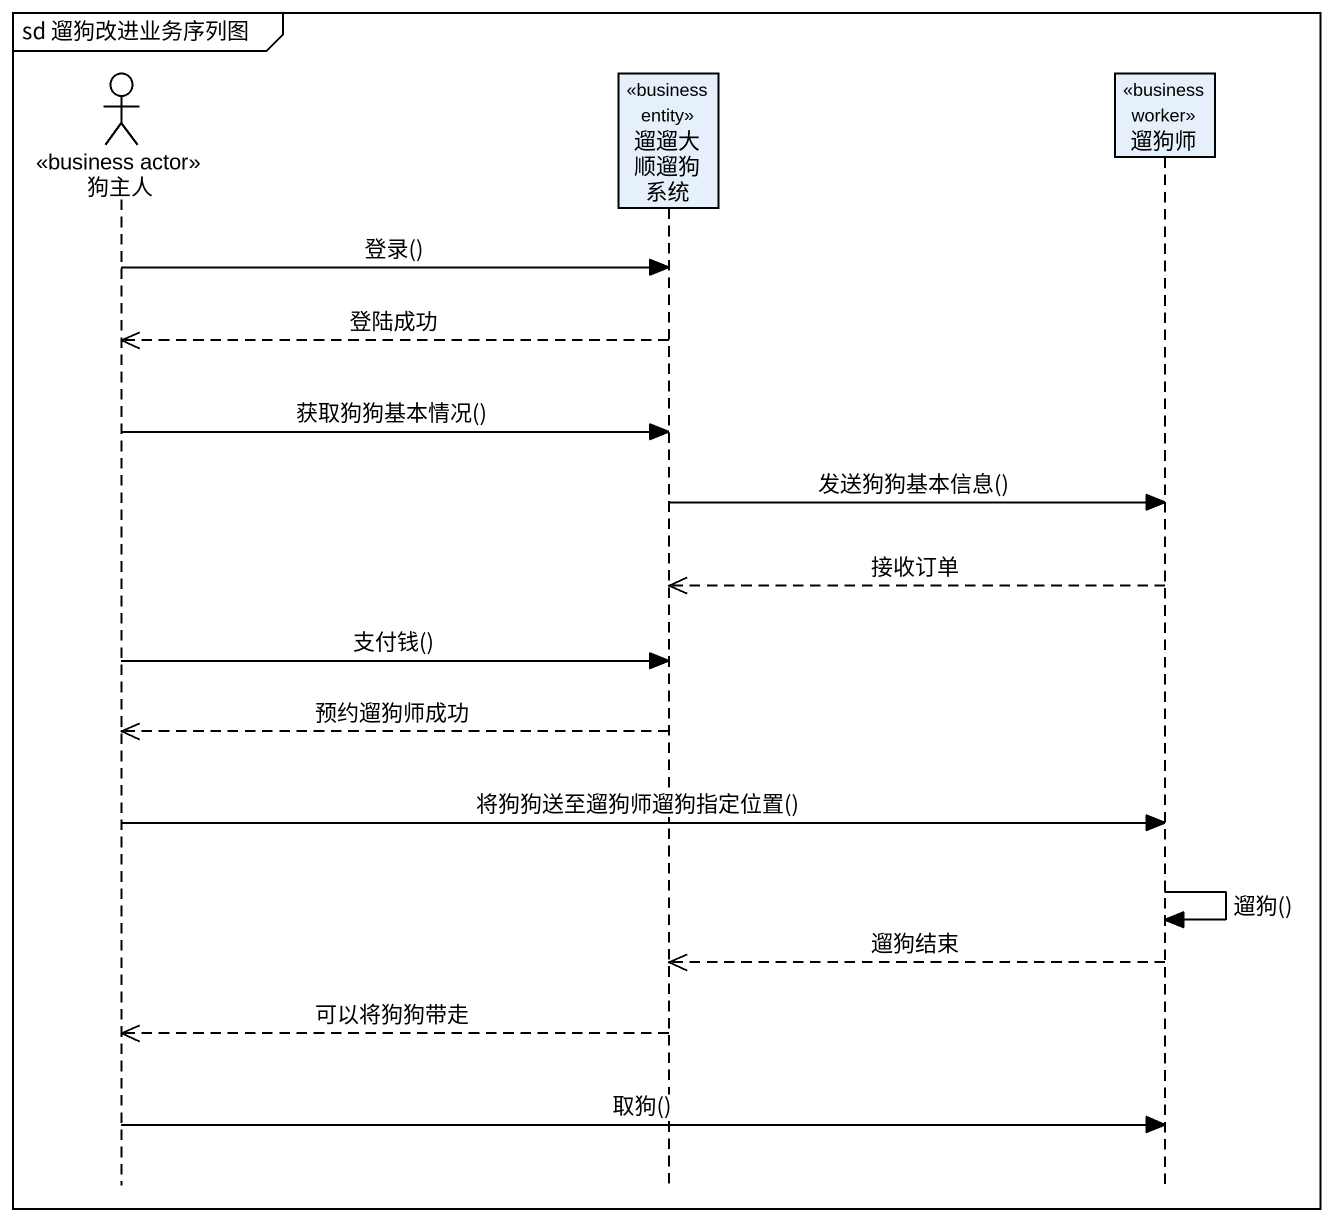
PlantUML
@startuml
mainframe sd 遛狗改进业务序列图
hide footbox
actor 狗主人 <<business actor>>
participant 遛遛大顺遛狗系统 <<business entity>>
participant 遛狗师 <<business worker>>

狗主人 -> 遛遛大顺遛狗系统 : 登录()
遛遛大顺遛狗系统 -->> 狗主人 : 登陆成功
狗主人 -> 遛遛大顺遛狗系统 : 获取狗狗基本情况()
遛遛大顺遛狗系统 -> 遛狗师 : 发送狗狗基本信息()
遛狗师 -->> 遛遛大顺遛狗系统 : 接收订单
狗主人 -> 遛遛大顺遛狗系统 : 支付钱()
遛遛大顺遛狗系统 -->> 狗主人 : 预约遛狗师成功
狗主人 -> 遛狗师 : 将狗狗送至遛狗师遛狗指定位置()
遛狗师 -> 遛狗师 : 遛狗()
遛狗师 -->> 遛遛大顺遛狗系统 : 遛狗结束
遛遛大顺遛狗系统 -->> 狗主人 : 可以将狗狗带走
狗主人 -> 遛狗师 : 取狗()
@enduml
